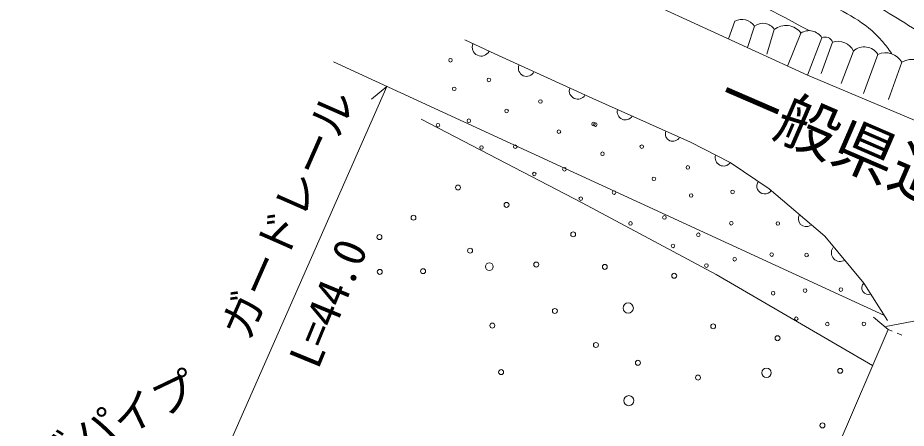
# Model space of a CAD drawing. Units: millimetres, scale not verified. Extents: x 40000 to 680000, y 20000 to 380000.
# Drawn here: x 178438 to 228585, y 295877 to 319064 of the extents above; entities that cross this region are included whole.
import ezdxf
from ezdxf.enums import TextEntityAlignment as Align

# ---------------------------------------------------------------- set-up
doc = ezdxf.new("R2010")
doc.units = ezdxf.units.MM
doc.header["$LTSCALE"] = 1000
for name, color, linetype, lineweight in [('M-BGD', 7, 'Continuous', 13), ('M-STR-HTXT', 7, 'Continuous', 13), ('M-STR-STR1', 1, 'Continuous', 13), ('M-STR-STRC', 7, 'Continuous', 13)]:
    doc.layers.add(name, color=color, linetype=linetype, lineweight=lineweight)
doc.styles.add('ＭＳ ゴシック', font='')
doc.styles.get('ＭＳ ゴシック').set_extended_font_data('MS Gothic')

msp = doc.modelspace()

# ---------------------------------------------------------------- linework, layer by layer
at = {"layer": 'M-BGD'}
for p, q in [((218910, 318870), (218557, 317875)), ((220025, 318583), (219627, 317382)), ((221133, 318401), (220710, 317002)), ((222642, 318199), (221890, 316338)), ((223828, 317928), (223011, 315821)), ((224428, 317690), (223790, 315919)), ((225611, 317185), (224910, 315341)), ((226989, 316993), (226179, 314793)), ((227557, 301461), (226746, 302153))]:
    msp.add_line(p, q, dxfattribs=at)
for points in [[(211195, 321269), (223011, 315821), (237056, 309915)], [(203671, 317808), (205368, 317024), (210892, 314494), (216410, 312033), (218651, 310884), (220852, 309399), (223985, 306727), (226198, 304081), (227536, 301971)], [(228328, 316547), (227575, 314453), (227606, 314539)], [(226682, 299421), (217865, 304570), (210292, 308605), (201213, 313328)]]:
    msp.add_lwpolyline(points, dxfattribs=at)
for centre, radius in [((202862, 316662), 102), ((205031, 315554), 102), ((203075, 315050), 102), ((207940, 314332), 102), ((206029, 313800), 102), ((202156, 312991), 102), ((203896, 313246), 102), ((210933, 313060), 102), ((211038, 313032), 102), ((208982, 312628), 102), ((204611, 311736), 102), ((206517, 311780), 102), ((211442, 311381), 102), ((213658, 311785), 102), ((209293, 310506), 102), ((216259, 310608), 102), ((207592, 310240), 102), ((214342, 309965), 102), ((203286, 309475), 140), ((210215, 308846), 102), ((212093, 309190), 102), ((216447, 309024), 102), ((218785, 309229), 102), ((206027, 308495), 140), ((200773, 307769), 140), ((213023, 307445), 102), ((214935, 307783), 102), ((218713, 307456), 102), ((221339, 307441), 102), ((209785, 306828), 140), ((216852, 306808), 102), ((198851, 306675), 140), ((203967, 305907), 140), ((215422, 306176), 102), ((218900, 305425), 102), ((220991, 305689), 102), ((222959, 305661), 102), ((205050, 305004), 219), ((207703, 305123), 140), ((211574, 304992), 140), ((217308, 305067), 102), ((198870, 304710), 140), ((201313, 304749), 140), ((215488, 304490), 140), ((221076, 303504), 102), ((222875, 303655), 102), ((224900, 303711), 102), ((212896, 302668), 288), ((208754, 302502), 140), ((222381, 302064), 102), ((205222, 301674), 140), ((217687, 301635), 140), ((224133, 301762), 102), ((226196, 301772), 102), ((221322, 300962), 140), ((211071, 300581), 140), ((213442, 299576), 140), ((205721, 299046), 140), ((216833, 298737), 140), ((220698, 299008), 268), ((224860, 299121), 140), ((212928, 297435), 285), ((223856, 296037), 140)]:
    msp.add_circle(centre, radius, dxfattribs=at)
for centre, radius, start, end in [((219304, 318093), 872, 34.2528, 116.8877), ((220498, 318004), 749, 32.051, 129.243), ((221790, 317576), 1055, 36.1812, 128.5647), ((223103, 317486), 849, 31.3898, 122.92), ((224024, 317547), 428, 19.5092, 117.2105), ((204590, 317400), 502, 156.8842, 333.497), ((224723, 316744), 991, 26.4299, 107.3254), ((226218, 316499), 916, 32.6208, 131.4985), ((227421, 316055), 1033, 28.5073, 114.6897), ((228950, 315435), 1274, 35.2715, 119.186), ((207158, 316209), 459, 155.9755, 334.8116), ((210043, 314941), 476, 161.7291, 329.0581), ((212729, 313747), 453, 164.2807, 327.6402), ((215412, 312505), 421, 159.2927, 332.6281), ((218270, 311156), 468, 161.2897, 324.4305), ((220595, 309556), 442, 144.1526, 325.783), ((222938, 307711), 446, 148.4681, 301.9586), ((224850, 305791), 490, 145.4175, 302.5134), ((226453, 303804), 376, 132.618, 292.1255)]:
    msp.add_arc(centre, radius, start, end, dxfattribs=at)
for points, knots in [([(209668, 333087), (212594, 332364), (213567, 332163), (215911, 331151), (217824, 330325), (218841, 329732), (220634, 328669), (222490, 327569), (223460, 326837), (225213, 325579), (226956, 324328), (227779, 323416), (229568, 322233), (231638, 320864), (232878, 320214), (235108, 319127), (237459, 317980), (238793, 317348), (241265, 316494), (242891, 315933), (243843, 315718), (245540, 315438), (246589, 315264), (247198, 315317), (248262, 315341), (248957, 315358), (249198, 315368), (250039, 315438)], [0, 0, 0, 0, 1, 1, 1, 2, 2, 2, 3, 3, 3, 4, 4, 4, 5, 5, 5, 6, 6, 6, 7, 7, 7, 8, 8, 8, 9, 9, 9, 9]), ([(209015, 331575), (211311, 330861), (211972, 330671), (213809, 329936), (215288, 329345), (216150, 329067), (217539, 328288), (218332, 327844), (218724, 327506), (219451, 326962), (220369, 326275), (220843, 325839), (221740, 325125), (223660, 323596), (224598, 322544), (226670, 321228), (228049, 320351), (228903, 319998), (230352, 319242), (231773, 318501), (232576, 318099), (234019, 317401), (235822, 316528), (236812, 315990), (238662, 315223), (240090, 314632), (240893, 314295), (242377, 313862), (243761, 313459), (244542, 313170), (245979, 313062), (247982, 312911), (249161, 312727), (251119, 313174), (252135, 313406), (252560, 313515), (253665, 313975)], [0, 0, 0, 0, 1, 1, 1, 2, 2, 2, 3, 3, 3, 4, 4, 4, 5, 5, 5, 6, 6, 6, 7, 7, 7, 8, 8, 8, 9, 9, 9, 10, 10, 10, 11, 11, 11, 12, 12, 12, 12]), ([(208448, 329701), (210332, 329068), (210906, 328856), (212419, 328164), (214244, 327328), (215167, 326660), (216902, 325650), (218730, 324586), (219723, 323938), (221545, 322864), (223520, 321700), (224656, 321099), (226621, 319918), (228096, 319031), (228911, 318514), (230367, 317596), (231469, 316902), (231817, 316681), (233180, 315807)], [0, 0, 0, 0, 1, 1, 1, 2, 2, 2, 3, 3, 3, 4, 4, 4, 5, 5, 5, 6, 6, 6, 6]), ([(207689, 327969), (210812, 326745), (211660, 326415), (214158, 325307), (216594, 324225), (217990, 323670), (220322, 322378), (221757, 321583), (222516, 321055), (223867, 320124), (225198, 319206), (226204, 318965), (227237, 317722), (227454, 317461), (227559, 317359), (227763, 317029)], [0, 0, 0, 0, 1, 1, 1, 2, 2, 2, 3, 3, 3, 4, 4, 4, 5, 5, 5, 5]), ([(206957, 326131), (209529, 324998), (210197, 324700), (212257, 323745), (214637, 322641), (215966, 322012), (218309, 320831), (220195, 319880), (220802, 319563), (223106, 318335)], [0, 0, 0, 0, 1, 1, 1, 2, 2, 2, 3, 3, 3, 3]), ([(106740, 311098), (110731, 309571), (111871, 309157), (115050, 307666), (117711, 306418), (119145, 305604), (121746, 304236), (124829, 302616), (126566, 301724), (129585, 299990), (132406, 298370), (133987, 297459), (136717, 295689), (138435, 294576), (139385, 293930), (141018, 292695), (142822, 291331), (143673, 290370), (145421, 288934), (146777, 287820), (147510, 287154), (148959, 286164), (149884, 285533), (150390, 285139), (151409, 284675), (153493, 283726), (154723, 283332), (156901, 282626), (158260, 282185), (159066, 282076), (160407, 281585), (162237, 280915), (163148, 280265), (164955, 279536), (167103, 278668), (168426, 278479), (170526, 277502), (171626, 276991), (172169, 276563), (173194, 275914), (174324, 275198), (175000, 274848), (176028, 273992), (177473, 272790), (178127, 271944), (179454, 270614), (180973, 269093), (181708, 268120), (183313, 266691), (184597, 265549), (185408, 265019), (186756, 263953), (188310, 262724), (189150, 261995), (190742, 260815), (192837, 259263), (194120, 258543), (196190, 256958), (197111, 256252), (197420, 256020), (198527, 255120)], [0, 0, 0, 0, 1, 1, 1, 2, 2, 2, 3, 3, 3, 4, 4, 4, 5, 5, 5, 6, 6, 6, 7, 7, 7, 8, 8, 8, 9, 9, 9, 10, 10, 10, 11, 11, 11, 12, 12, 12, 13, 13, 13, 14, 14, 14, 15, 15, 15, 16, 16, 16, 17, 17, 17, 18, 18, 18, 19, 19, 19, 20, 20, 20, 20])]:
    msp.add_open_spline(points, degree=3, knots=knots, dxfattribs=at)
at = {"layer": 'M-STR-HTXT'}
for p, q in [((227360, 302248), (196266, 316571)), ((199273, 315187), (181285, 274352)), ((199273, 315187), (198412, 314473))]:
    msp.add_line(p, q, dxfattribs=at)
at = {"layer": 'M-STR-STR1'}
for p, q in [((210489, 261705), (227557, 301461)), ((227557, 301461), (227789, 301362)), ((228065, 301244), (228340, 301126))]:
    msp.add_line(p, q, dxfattribs=at)
at = {"layer": 'M-STR-STRC'}
msp.add_line((227431, 301623), (280664, 311688), dxfattribs=at)

# ---------------------------------------------------------------- texts
at = {"layer": 'M-BGD', "style": 'ＭＳ ゴシック'}
msp.add_text('一般県道\u3000萩長門峡線', height=2566, rotation=336.591, dxfattribs=at).set_placement((234310, 308047), align=Align.MIDDLE_CENTER)
at = {"layer": 'M-STR-HTXT', "style": 'ＭＳ ゴシック'}
for s, rotation, p in [('ガードレール', 66.226, (191982, 300528)), ('L=44.0', 67.658, (195895, 298924)), ('ガードパイプ', 25.586, (175477, 290574))]:
    msp.add_text(s, height=1833, rotation=rotation, dxfattribs=at).set_placement(p, align=Align.BOTTOM_LEFT)

doc.saveas('drawing.dxf')
